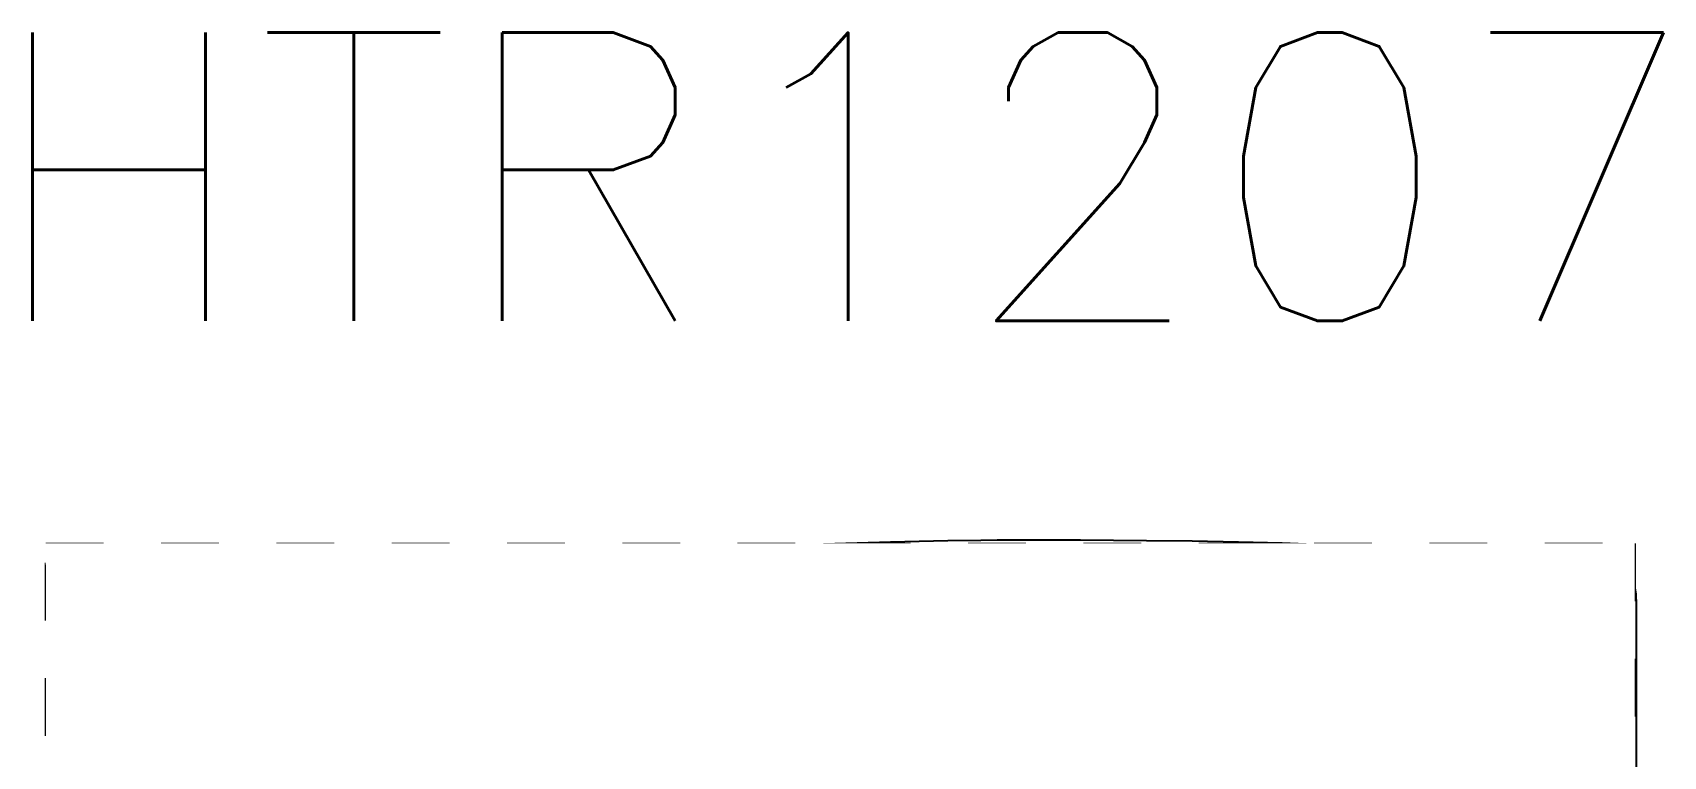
# Model space of a CAD drawing. Header units: inches. Extents: x -89 to 114, y 2 to 66.
# Drawn here: x 102.864 to 105.693, y 11.253 to 12.509 of the extents above; entities that cross this region are included whole.
import ezdxf
from ezdxf.enums import TextEntityAlignment as Align

# ---------------------------------------------------------------- set-up
doc = ezdxf.new("R2010")
doc.units = ezdxf.units.IN
doc.header["$LTSCALE"] = 0.25
doc.header["$MEASUREMENT"] = 0
doc.set_wipeout_variables(frame=1)
doc.linetypes.add('HIDDEN2', pattern=[0.1875, 0.125, -0.0625])
doc.layers.add('INTERIOR', color=7, linetype='HIDDEN2')
doc.layers.add('PTAG', color=150, linetype='Continuous')
doc.styles.add('WD', font='romans.shx')

# ---------------------------------------------------------------- blocks, each defined once
blk = doc.blocks.new('SCE-TSH75')
at = {"linetype": 'Continuous'}
for p, q in [((0.0945, 5.4382), (2.6614, 5.4382)), ((1.2632, 5.4382), (1.3073, 5.4392)), ((1.3073, 5.4392), (1.4625, 5.4435)), ((1.4625, 5.4435), (1.5621, 5.4458)), ((1.6475, 5.4472), (1.7153, 5.4475)), ((1.7153, 5.4475), (1.7917, 5.4473)), ((1.7917, 5.4473), (1.9064, 5.4463)), ((1.9064, 5.4463), (1.9855, 5.4453)), ((1.9855, 5.4453), (2.066, 5.4438)), ((2.066, 5.4438), (2.1417, 5.4418)), ((2.6614, 5.4382), (2.6613, 5.4382)), ((0.0336, 5.416), (0.0309, 5.4135)), ((2.7183, 5.4193), (2.7182, 5.4193)), ((0.0076, 5.3805), (0.0068, 5.3784)), ((0.1482, 5.373), (0.152, 5.3828)), ((0.157, 5.3924), (0.152, 5.3828)), ((0.1521, 5.383), (0.1521, 5.3829)), ((0.157, 5.3923), (0.1632, 5.4014)), ((0.1632, 5.4014), (0.1632, 5.0357)), ((0.1632, 5.4014), (0.2538, 5.4014)), ((0.2538, 5.4014), (0.2538, 5.0357)), ((0.2599, 5.3925), (0.2538, 5.4014)), ((0.2538, 5.4014), (0.2601, 5.392)), ((0.2599, 5.3925), (0.2652, 5.3824)), ((0.2687, 5.3733), (0.2649, 5.3831)), ((0.2652, 5.3824), (0.269, 5.3724)), ((0.4081, 5.373), (0.4119, 5.3828)), ((0.4169, 5.3924), (0.4119, 5.3828)), ((0.4119, 5.383), (0.4119, 5.3829)), ((0.4169, 5.3923), (0.4231, 5.4014)), ((0.4231, 5.4014), (0.4231, 5.0357)), ((0.4231, 5.4014), (0.5136, 5.4014)), ((0.5136, 5.4014), (0.5136, 5.0357)), ((0.5197, 5.3925), (0.5136, 5.4014)), ((0.5136, 5.4014), (0.5199, 5.392)), ((0.5197, 5.3925), (0.525, 5.3824)), ((0.5285, 5.3733), (0.5247, 5.3831)), ((0.525, 5.3824), (0.5288, 5.3724)), ((0.6679, 5.373), (0.6717, 5.3828)), ((0.6767, 5.3924), (0.6717, 5.3828)), ((0.6718, 5.383), (0.6718, 5.3829)), ((0.6767, 5.3923), (0.6829, 5.4014)), ((0.6829, 5.4014), (0.6829, 5.0357)), ((0.6829, 5.4014), (0.7735, 5.4014)), ((0.7735, 5.4014), (0.7735, 5.0357)), ((0.7796, 5.3925), (0.7735, 5.4014)), ((0.7735, 5.4014), (0.7798, 5.392)), ((0.7796, 5.3925), (0.7849, 5.3824)), ((0.7884, 5.3733), (0.7845, 5.3831)), ((0.7849, 5.3824), (0.7887, 5.3724)), ((0.9277, 5.373), (0.9316, 5.3828)), ((0.9366, 5.3924), (0.9316, 5.3828)), ((0.9316, 5.383), (0.9316, 5.3829)), ((0.9366, 5.3923), (0.9428, 5.4014)), ((0.9428, 5.4014), (0.9428, 5.0357)), ((0.9428, 5.4014), (1.0333, 5.4014)), ((1.0333, 5.4014), (1.0333, 5.0357)), ((1.0394, 5.3925), (1.0333, 5.4014)), ((1.0333, 5.4014), (1.0396, 5.392)), ((1.0394, 5.3925), (1.0447, 5.3824)), ((1.0482, 5.3733), (1.0444, 5.3831)), ((1.0447, 5.3824), (1.0485, 5.3724)), ((1.1876, 5.373), (1.1914, 5.3828)), ((1.1964, 5.3924), (1.1914, 5.3828)), ((1.1915, 5.383), (1.1914, 5.3829)), ((1.1964, 5.3923), (1.2026, 5.4014)), ((1.2026, 5.4014), (1.2026, 5.0357)), ((1.2026, 5.4014), (1.2931, 5.4014)), ((1.2931, 5.4014), (1.2931, 5.0357)), ((1.2993, 5.3925), (1.2931, 5.4014)), ((1.2931, 5.4014), (1.2995, 5.392)), ((1.2993, 5.3925), (1.3046, 5.3824)), ((1.3081, 5.3733), (1.3042, 5.3831)), ((1.3046, 5.3824), (1.3084, 5.3724)), ((1.4474, 5.373), (1.4513, 5.3828)), ((1.4563, 5.3924), (1.4513, 5.3828)), ((1.4513, 5.383), (1.4513, 5.3829)), ((1.4563, 5.3923), (1.4624, 5.4014)), ((1.4624, 5.4014), (1.4624, 5.0357)), ((1.4624, 5.4014), (1.553, 5.4014)), ((1.553, 5.4014), (1.553, 5.0357)), ((1.559, 5.3925), (1.553, 5.4014)), ((1.553, 5.4014), (1.5593, 5.392)), ((1.5591, 5.3925), (1.553, 5.4014)), ((1.5591, 5.3925), (1.5644, 5.3824)), ((1.5679, 5.3733), (1.5641, 5.3831)), ((1.5644, 5.3824), (1.5682, 5.3724)), ((1.7073, 5.373), (1.7111, 5.3828)), ((1.7161, 5.3924), (1.7111, 5.3828)), ((1.7112, 5.383), (1.7111, 5.3829)), ((1.7161, 5.3923), (1.7223, 5.4014)), ((1.7223, 5.4014), (1.7223, 5.0357)), ((1.7223, 5.4014), (1.8128, 5.4014)), ((1.8128, 5.4014), (1.8128, 5.0357)), ((1.8128, 5.4014), (1.8192, 5.392)), ((1.8189, 5.3925), (1.8128, 5.4014)), ((1.8189, 5.3925), (1.8242, 5.3824)), ((1.8278, 5.3733), (1.8239, 5.3831)), ((1.8242, 5.3824), (1.828, 5.3724)), ((1.9671, 5.373), (1.9709, 5.3828)), ((1.9759, 5.3924), (1.9709, 5.3828)), ((1.971, 5.383), (1.971, 5.3829)), ((1.9759, 5.3923), (1.9821, 5.4014)), ((1.9821, 5.4014), (1.9821, 5.0357)), ((1.9821, 5.4014), (2.0727, 5.4014)), ((2.0727, 5.4014), (2.0727, 5.0357)), ((2.0788, 5.3925), (2.0727, 5.4014)), ((2.0727, 5.4014), (2.079, 5.392)), ((2.0788, 5.3925), (2.0841, 5.3824)), ((2.0876, 5.3733), (2.0838, 5.3831)), ((2.0841, 5.3824), (2.0879, 5.3724)), ((2.2276, 5.373), (2.2314, 5.3828)), ((2.2315, 5.383), (2.2315, 5.3829)), ((2.2365, 5.3923), (2.2426, 5.4014)), ((2.2426, 5.4014), (2.2426, 5.0361)), ((2.2426, 5.4014), (2.3332, 5.4014)), ((2.3332, 5.4014), (2.3332, 5.0353)), ((2.3393, 5.3925), (2.3332, 5.4014)), ((2.3332, 5.4014), (2.3395, 5.392)), ((2.3393, 5.3925), (2.3446, 5.3824)), ((2.3481, 5.3733), (2.3443, 5.3831)), ((2.3446, 5.3824), (2.3484, 5.3724)), ((2.4875, 5.373), (2.4913, 5.3828)), ((2.4963, 5.3924), (2.4913, 5.3828)), ((2.4914, 5.383), (2.4913, 5.3829)), ((2.4963, 5.3923), (2.5025, 5.4014)), ((2.5025, 5.4014), (2.5025, 5.0361)), ((2.5025, 5.4014), (2.593, 5.4014)), ((2.593, 5.4014), (2.593, 5.0353)), ((2.5991, 5.3925), (2.593, 5.4014)), ((2.593, 5.4014), (2.5994, 5.392)), ((2.5991, 5.3925), (2.6044, 5.3824)), ((2.608, 5.3733), (2.6041, 5.3831)), ((2.6044, 5.3824), (2.6082, 5.3724)), ((0.002, 5.3629), (0.0019, 5.3623)), ((0.1435, 5.3437), (0.144, 5.3533)), ((0.1455, 5.363), (0.144, 5.3532)), ((0.1482, 5.3729), (0.1455, 5.363)), ((0.1483, 5.3731), (0.1482, 5.3731)), ((0.2714, 5.3633), (0.2687, 5.3733)), ((0.269, 5.3724), (0.2716, 5.3624)), ((0.2735, 5.3437), (0.273, 5.3534)), ((0.4034, 5.3437), (0.4038, 5.3533)), ((0.4054, 5.363), (0.4038, 5.3532)), ((0.408, 5.3729), (0.4054, 5.363)), ((0.4081, 5.3731), (0.4081, 5.3731)), ((0.5313, 5.3633), (0.5285, 5.3733)), ((0.5288, 5.3724), (0.5314, 5.3624)), ((0.5333, 5.3437), (0.5328, 5.3534)), ((0.6632, 5.3437), (0.6637, 5.3533)), ((0.6652, 5.363), (0.6637, 5.3532)), ((0.6679, 5.3729), (0.6652, 5.363)), ((0.6679, 5.3731), (0.6679, 5.3731)), ((0.7911, 5.3633), (0.7884, 5.3733)), ((0.7887, 5.3724), (0.7913, 5.3624)), ((0.7931, 5.3437), (0.7927, 5.3534)), ((0.9231, 5.3437), (0.9235, 5.3533)), ((0.9251, 5.363), (0.9235, 5.3532)), ((0.9277, 5.3729), (0.9251, 5.363)), ((0.9278, 5.3731), (0.9278, 5.3731)), ((1.0509, 5.3633), (1.0482, 5.3733)), ((1.0485, 5.3724), (1.0511, 5.3624)), ((1.053, 5.3437), (1.0525, 5.3534)), ((1.1829, 5.3437), (1.1833, 5.3533)), ((1.1849, 5.363), (1.1833, 5.3532)), ((1.1876, 5.3729), (1.1849, 5.363)), ((1.1876, 5.3731), (1.1876, 5.3731)), ((1.3108, 5.3633), (1.3081, 5.3733)), ((1.3084, 5.3724), (1.311, 5.3624)), ((1.3128, 5.3437), (1.3124, 5.3534)), ((1.4428, 5.3437), (1.4432, 5.3533)), ((1.4447, 5.363), (1.4432, 5.3532)), ((1.4474, 5.3729), (1.4447, 5.363)), ((1.4475, 5.3731), (1.4475, 5.3731)), ((1.5706, 5.3633), (1.5679, 5.3733)), ((1.5682, 5.3724), (1.5708, 5.3624)), ((1.5727, 5.3437), (1.5722, 5.3534)), ((1.7026, 5.3437), (1.703, 5.3533)), ((1.7046, 5.363), (1.703, 5.3532)), ((1.7073, 5.3729), (1.7046, 5.363)), ((1.7073, 5.3731), (1.7073, 5.3731)), ((1.8305, 5.3633), (1.8278, 5.3733)), ((1.828, 5.3724), (1.8306, 5.3624)), ((1.8325, 5.3437), (1.8321, 5.3534)), ((1.9624, 5.3437), (1.9629, 5.3533)), ((1.9644, 5.363), (1.9629, 5.3532)), ((1.9671, 5.3729), (1.9644, 5.363)), ((1.9672, 5.3731), (1.9671, 5.3731)), ((2.0903, 5.3633), (2.0876, 5.3733)), ((2.0879, 5.3724), (2.0905, 5.3624)), ((2.0924, 5.3437), (2.0919, 5.3536)), ((2.0924, 5.3437), (2.0919, 5.3534)), ((2.223, 5.3437), (2.2234, 5.3533)), ((2.2249, 5.363), (2.2234, 5.3532)), ((2.2276, 5.3729), (2.2249, 5.363)), ((2.2277, 5.3731), (2.2277, 5.3731)), ((2.3508, 5.3633), (2.3481, 5.3733)), ((2.3484, 5.3724), (2.351, 5.3624)), ((2.3529, 5.3437), (2.3524, 5.3534)), ((2.4828, 5.3437), (2.4832, 5.3533)), ((2.4848, 5.363), (2.4832, 5.3532)), ((2.4875, 5.3729), (2.4848, 5.363)), ((2.4875, 5.3731), (2.4875, 5.3731)), ((2.6107, 5.3633), (2.608, 5.3733)), ((2.6082, 5.3724), (2.6108, 5.3624)), ((2.6127, 5.3437), (2.6123, 5.3534)), ((2.7559, 5.3437), (2.7555, 5.3532)), ((0, 1.202), (0, 5.3437)), ((0.1435, 5.3437), (0, 5.3437)), ((0.1435, 5.3437), (0.1435, 5.0231)), ((0.2735, 5.3437), (0.2735, 5.0231)), ((0.4034, 5.3437), (0.2735, 5.3437)), ((0.4034, 5.3437), (0.4034, 5.0231)), ((0.5333, 5.3437), (0.5333, 5.0231)), ((0.6632, 5.3437), (0.5333, 5.3437)), ((0.6632, 5.3437), (0.6632, 5.0231)), ((0.7931, 5.3437), (0.7931, 5.0231)), ((0.9231, 5.3437), (0.7931, 5.3437)), ((0.9231, 5.3437), (0.9231, 5.0231)), ((1.053, 5.3437), (1.053, 5.0231)), ((1.1829, 5.3437), (1.053, 5.3437)), ((1.1829, 5.3437), (1.1829, 5.0231)), ((1.3128, 5.3437), (1.3128, 5.0231)), ((1.4428, 5.3437), (1.3128, 5.3437)), ((1.4428, 5.3437), (1.4428, 5.0231)), ((1.5727, 5.3437), (1.5727, 5.0231)), ((1.7026, 5.3437), (1.5727, 5.3437)), ((1.7026, 5.3437), (1.7026, 5.0231)), ((1.8325, 5.3437), (1.8325, 5.0231)), ((1.9624, 5.3437), (1.8325, 5.3437)), ((1.9624, 5.3437), (1.9624, 5.0231)), ((2.0924, 5.3437), (2.0924, 5.0231)), ((2.223, 5.3437), (2.0924, 5.3437)), ((2.223, 5.3437), (2.223, 5.0244)), ((2.3529, 5.3437), (2.3529, 5.0216)), ((2.4828, 5.3437), (2.3529, 5.3437)), ((2.4828, 5.3437), (2.4828, 5.0244)), ((2.6127, 5.3437), (2.6127, 5.0216)), ((2.7559, 5.3437), (2.6127, 5.3437)), ((2.7559, 5.3437), (2.7559, 1.202))]:
    blk.add_line(p, q, dxfattribs=at)
for points in [[(1.5621, 5.4458), (1.6189, 5.4468), (1.6475, 5.4472)], [(2.1417, 5.4418), (2.1975, 5.4398), (2.217, 5.439), (2.2345, 5.4382)], [(0.0377, 5.4193), (0.0376, 5.4193), (0.0363, 5.4182), (0.0336, 5.416)], [(2.7252, 5.4134), (2.7223, 5.416), (2.7196, 5.4182), (2.7183, 5.4193)], [(2.2426, 5.4014), (2.2365, 5.3924), (2.2314, 5.3828)], [(0.0019, 5.3623), (0.0004, 5.3529), (0, 5.3437)], [(0.2714, 5.3633), (0.2731, 5.3529), (0.2735, 5.3437)], [(0.5313, 5.3633), (0.5329, 5.3529), (0.5333, 5.3437)], [(0.7911, 5.3633), (0.7928, 5.3529), (0.7931, 5.3437)], [(1.0509, 5.3633), (1.0526, 5.3529), (1.053, 5.3437)], [(1.3108, 5.3633), (1.3125, 5.3529), (1.3128, 5.3437)], [(1.5706, 5.3633), (1.5723, 5.3529), (1.5727, 5.3437)], [(1.8305, 5.3633), (1.8322, 5.3529), (1.8325, 5.3437)], [(2.0903, 5.3633), (2.092, 5.3529), (2.0924, 5.3437)], [(2.3508, 5.3633), (2.3525, 5.3529), (2.3529, 5.3437)], [(2.6107, 5.3633), (2.6124, 5.3529), (2.6127, 5.3437)], [(2.7555, 5.3532), (2.7539, 5.3629), (2.7531, 5.366)]]:
    blk.add_lwpolyline(points, dxfattribs=at)
for centre, start, end in [((0.0945, 5.3437), 90.0007, 180.0004), ((2.6614, 5.3437), 0, 90.0009)]:
    blk.add_arc(centre, 0.0945, start, end, dxfattribs=at)

msp = doc.modelspace()

# ---------------------------------------------------------------- linework, layer by layer
at = {"layer": 'INTERIOR'}
msp.add_lwpolyline([(102.887, 11.6228), (105.6429, 11.6228), (105.6456, 7.2893), (102.8897, 7.2893)], close=True, dxfattribs=at)

# ---------------------------------------------------------------- block references
ref = msp.add_blockref('SCE-TSH75', (102.8897, 6.1818), dxfattribs=at)
ref.add_attrib('P_TAG1', 'HTR1207', dxfattribs={"layer": 'PTAG', "height": 0.5, "style": 'WD', "flags": 8}).set_placement((104.2677, 12.2588), align=Align.MIDDLE_CENTER)

# ---------------------------------------------------------------- next in the draw order: wipeouts: each hides what was drawn before it
msp.add_wipeout([(102.887, 11.6228), (105.6429, 11.6228), (105.6456, 7.2893), (102.8897, 7.2893)]).dxf.layer = 'INTERIOR'

doc.saveas('drawing.dxf')
